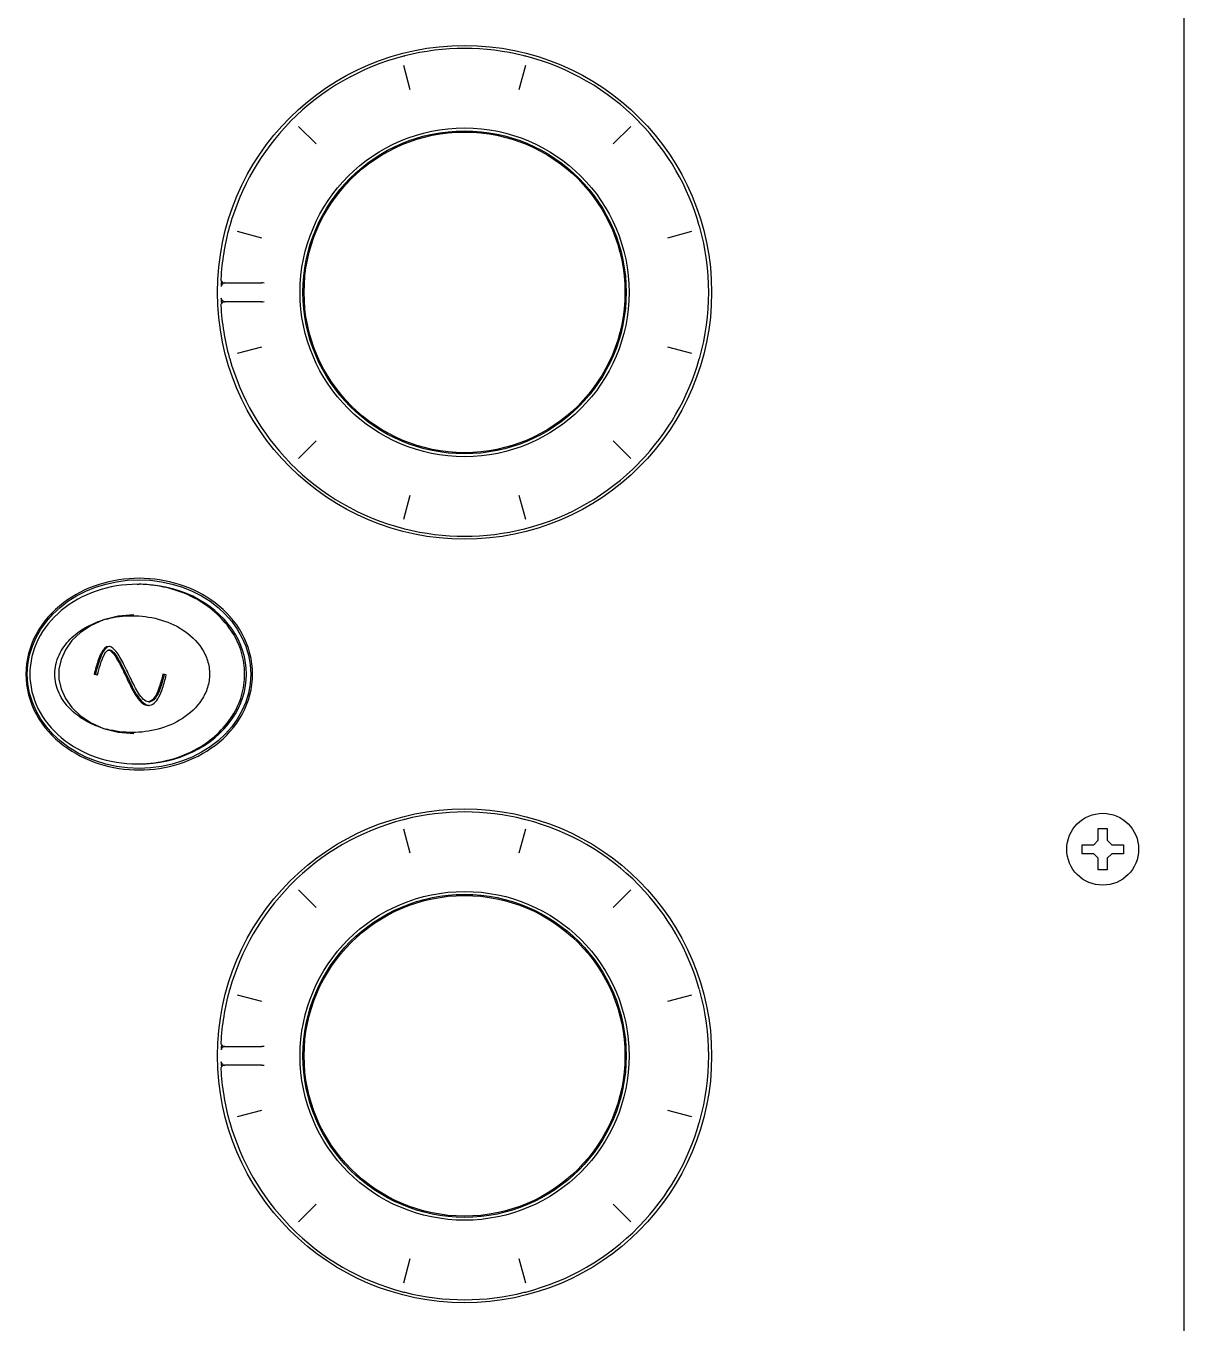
# Model space of a CAD drawing. Header units: millimetres. Extents: x 2355 to 9028, y 2010 to 7655.
# Drawn here: x 4205 to 4333.9, y 5145.9 to 5290.3 of the extents above; entities that cross this region are included whole.
import ezdxf

# ---------------------------------------------------------------- set-up
doc = ezdxf.new("R2010")
doc.units = ezdxf.units.MM
doc.header["$LTSCALE"] = 739.2
doc.layers.get('0').update_dxf_attribs({"linetype": 'CONTINUOUS'})
for name, color, linetype in [('ASSI', 7, 'CONTINUOUS'), ('CURVE', 7, 'CONTINUOUS'), ('GEOM', 7, 'CONTINUOUS')]:
    doc.layers.add(name, color=color, linetype=linetype)

msp = doc.modelspace()

# ---------------------------------------------------------------- linework, layer by layer
at = {"color": 7, "linetype": 'Continuous'}
for p, q in [((4219.42, 5227.98), (4219.39, 5227.98)), ((4324.35, 5199.62), (4324.35, 5200.92)), ((4324.35, 5200.92), (4325.35, 5200.92)), ((4325.35, 5200.92), (4325.35, 5199.62)), ((4322.55, 5198.12), (4322.55, 5199.12)), ((4322.55, 5199.12), (4323.85, 5199.12)), ((4323.85, 5199.12), (4324.35, 5199.62)), ((4325.35, 5199.62), (4325.85, 5199.12)), ((4325.85, 5199.12), (4327.15, 5199.12)), ((4327.15, 5199.12), (4327.15, 5198.12)), ((4323.85, 5198.12), (4322.55, 5198.12)), ((4324.35, 5197.62), (4323.85, 5198.12)), ((4324.35, 5196.32), (4324.35, 5197.62)), ((4325.85, 5198.12), (4325.35, 5197.62)), ((4325.35, 5197.62), (4325.35, 5196.32)), ((4327.15, 5198.12), (4325.85, 5198.12)), ((4325.35, 5196.32), (4324.35, 5196.32))]:
    msp.add_line(p, q, dxfattribs=at)
msp.add_lwpolyline([(4217.05, 5224.72), (4215.3, 5224.57), (4213.69, 5224.16), (4212.3, 5223.54), (4211.12, 5222.76), (4210.16, 5221.85), (4209.44, 5220.83), (4208.96, 5219.76), (4208.72, 5218.66), (4208.72, 5217.57), (4208.96, 5216.47), (4209.44, 5215.4), (4210.16, 5214.39), (4211.12, 5213.47), (4212.3, 5212.69), (4213.69, 5212.08), (4215.3, 5211.66), (4217.05, 5211.52)], dxfattribs=at)
for centre, radius, start, end in [((4217.43, 5213.86), 14.25, 89.1806, 89.9999), ((4217.43, 5213.87), 14.25, 82.0769, 89.1838), ((4216.68, 5214.2), 10.4, 105.9787, 107.3299), ((4216.72, 5214.06), 10.54, 104.8047, 105.9794), ((4216.68, 5222.04), 10.4, 252.6486, 254.0369), ((4216.72, 5222.17), 10.54, 254.0362, 255.2532), ((4217.43, 5222.37), 14.25, 270.0001, 270.8196), ((4217.43, 5222.37), 14.25, 270.8169, 277.696), ((4217.45, 5222.23), 14.11, 277.7048, 277.9)]:
    msp.add_arc(centre, radius, start, end, dxfattribs=at)
msp.add_ellipse((4217.63, 5218.12), major_axis=(11.95, 0), ratio=0.836553, start_param=4.712389, end_param=7.853982, dxfattribs=at)
for points, knots in [([(4217.43, 5228.12), (4215.88, 5228.12), (4212.83, 5227.62), (4208.88, 5225.47), (4206.14, 5222.16), (4205.48, 5219.43), (4205.48, 5218.12)], [0, 0, 0, 0, 0.270154, 0.528972, 0.770852, 1, 1, 1, 1]), ([(4224.18, 5226.37), (4223.82, 5226.57), (4222.33, 5227.34), (4220.68, 5227.8), (4219.42, 5227.98)], [0, 0, 0, 0, 0.245838, 1, 1, 1, 1]), ([(4229.38, 5218.12), (4229.38, 5218.93), (4229.14, 5220.57), (4227.71, 5223.68), (4225.7, 5225.5), (4224.18, 5226.37)], [0, 0, 0, 0, 0.239097, 0.483838, 1, 1, 1, 1]), ([(4208.26, 5218.12), (4208.26, 5218.84), (4208.6, 5220.3), (4209.89, 5222.07), (4211.61, 5223.36), (4212.92, 5223.92), (4213.59, 5224.13)], [0, 0, 0, 0, 0.253851, 0.505276, 0.753701, 1, 1, 1, 1]), ([(4216.87, 5224.62), (4217.84, 5224.62), (4219.81, 5224.37), (4222.56, 5223.21), (4224.43, 5221.47), (4225.32, 5219.64), (4225.48, 5218.62), (4225.48, 5218.12)], [0, 0, 0, 0, 0.246381, 0.494097, 0.744269, 0.871684, 1, 1, 1, 1]), ([(4205.48, 5218.12), (4205.48, 5216.81), (4206.14, 5214.08), (4208.88, 5210.77), (4212.83, 5208.61), (4215.88, 5208.12), (4217.43, 5208.12)], [0, 0, 0, 0, 0.229148, 0.471028, 0.729846, 1, 1, 1, 1]), ([(4213.58, 5212.11), (4212.91, 5212.32), (4211.61, 5212.88), (4209.88, 5214.17), (4208.6, 5215.94), (4208.26, 5217.39), (4208.26, 5218.12)], [0, 0, 0, 0, 0.246299, 0.494725, 0.74615, 1, 1, 1, 1]), ([(4225.48, 5218.12), (4225.48, 5217.61), (4225.32, 5216.59), (4224.43, 5214.77), (4222.56, 5213.03), (4219.81, 5211.87), (4217.84, 5211.62), (4216.87, 5211.62)], [0, 0, 0, 0, 0.128317, 0.255731, 0.505903, 0.753619, 1, 1, 1, 1]), ([(4224.19, 5209.87), (4225.7, 5210.74), (4227.71, 5212.55), (4229.14, 5215.66), (4229.38, 5217.31), (4229.38, 5218.12)], [0, 0, 0, 0, 0.516155, 0.760898, 1, 1, 1, 1]), ([(4219.39, 5208.25), (4219.81, 5208.31), (4221.48, 5208.62), (4223.09, 5209.24), (4224.19, 5209.87)], [0, 0, 0, 0, 0.254615, 1, 1, 1, 1])]:
    msp.add_open_spline(points, degree=3, knots=knots, dxfattribs=at)
for points in [[(4214.03, 5224.25), (4214.95, 5224.5), (4215.92, 5224.62), (4216.87, 5224.62)], [(4216.87, 5211.62), (4215.92, 5211.62), (4214.96, 5211.74), (4214.04, 5211.98)]]:
    msp.add_open_spline(points, degree=3, dxfattribs=at)
at = {"layer": 'ASSI', "color": 7, "linetype": 'Continuous'}
msp.add_circle((4324.85, 5198.62), 4, dxfattribs=at)
at = {"layer": 'CURVE', "color": 40, "linetype": 'Continuous'}
for centre in [(4253.85, 5260.62), (4253.85, 5175.62)]:
    msp.add_circle(centre, 27.49, dxfattribs=at)
at = {"layer": 'GEOM', "color": 7, "linetype": 'Continuous'}
for p, q in [((4333.9, 5070.72), (4333.9, 5450.51)), ((4247.13, 5286.93), (4247.04, 5286.91)), ((4260.66, 5286.91), (4260.57, 5286.93)), ((4247.8, 5283.18), (4247.08, 5285.87)), ((4260.62, 5285.87), (4259.9, 5283.18)), ((4234.41, 5279.57), (4234.38, 5279.53)), ((4234.42, 5279.59), (4234.41, 5279.57)), ((4234.48, 5279.66), (4234.42, 5279.59)), ((4273.28, 5279.59), (4273.22, 5279.66)), ((4235.36, 5279.1), (4237.33, 5277.14)), ((4270.37, 5277.14), (4272.34, 5279.1)), ((4227.71, 5267.96), (4227.67, 5267.87)), ((4231.28, 5266.66), (4228.6, 5267.38)), ((4279.1, 5267.38), (4276.42, 5266.66)), ((4280.03, 5267.87), (4279.99, 5267.96)), ((4227.13, 5261.67), (4231.3, 5261.67)), ((4231.3, 5259.57), (4227.13, 5259.57)), ((4228.6, 5253.85), (4231.28, 5254.57)), ((4276.42, 5254.57), (4279.1, 5253.85)), ((4227.67, 5253.37), (4227.71, 5253.28)), ((4279.99, 5253.28), (4280.03, 5253.37)), ((4237.33, 5244.1), (4235.36, 5242.13)), ((4272.34, 5242.13), (4270.37, 5244.1)), ((4234.42, 5241.65), (4234.48, 5241.57)), ((4273.22, 5241.57), (4273.28, 5241.65)), ((4273.28, 5241.65), (4273.29, 5241.67)), ((4273.29, 5241.67), (4273.32, 5241.7)), ((4247.08, 5235.36), (4247.8, 5238.05)), ((4259.9, 5238.05), (4260.62, 5235.36)), ((4247.04, 5234.32), (4247.13, 5234.31)), ((4260.57, 5234.31), (4260.66, 5234.32)), ((4214.4, 5220.8), (4214.25, 5220.8)), ((4212.64, 5218.12), (4213.01, 5218.02)), ((4212.64, 5218.12), (4212.79, 5218.12)), ((4212.79, 5218.12), (4213.02, 5218.06)), ((4220.66, 5218.02), (4220.29, 5218.12)), ((4218.67, 5215.04), (4218.82, 5215.04)), ((4247.13, 5201.93), (4247.04, 5201.91)), ((4260.66, 5201.91), (4260.57, 5201.93)), ((4247.8, 5198.18), (4247.08, 5200.87)), ((4260.62, 5200.87), (4259.9, 5198.18)), ((4234.41, 5194.57), (4234.38, 5194.53)), ((4234.42, 5194.59), (4234.41, 5194.57)), ((4234.48, 5194.66), (4234.42, 5194.59)), ((4273.28, 5194.59), (4273.22, 5194.66)), ((4235.36, 5194.1), (4237.33, 5192.14)), ((4270.37, 5192.14), (4272.34, 5194.1)), ((4227.71, 5182.96), (4227.67, 5182.87)), ((4280.03, 5182.87), (4279.99, 5182.96)), ((4231.28, 5181.66), (4228.6, 5182.38)), ((4279.1, 5182.38), (4276.42, 5181.66)), ((4227.13, 5176.67), (4231.3, 5176.67)), ((4231.3, 5174.57), (4227.13, 5174.57)), ((4227.67, 5168.37), (4227.71, 5168.28)), ((4228.6, 5168.85), (4231.28, 5169.57)), ((4276.42, 5169.57), (4279.1, 5168.85)), ((4279.99, 5168.28), (4280.03, 5168.37)), ((4237.33, 5159.1), (4235.36, 5157.13)), ((4272.34, 5157.13), (4270.37, 5159.1)), ((4234.42, 5156.65), (4234.48, 5156.57)), ((4273.22, 5156.57), (4273.28, 5156.65)), ((4273.28, 5156.65), (4273.29, 5156.67)), ((4273.29, 5156.67), (4273.32, 5156.7)), ((4247.08, 5150.36), (4247.8, 5153.05)), ((4259.9, 5153.05), (4260.62, 5150.36)), ((4247.04, 5149.32), (4247.13, 5149.31)), ((4260.57, 5149.31), (4260.66, 5149.32))]:
    msp.add_line(p, q, dxfattribs=at)
for points in [[(4247.2, 5286.94), (4247.16, 5286.93), (4247.13, 5286.93)], [(4260.57, 5286.93), (4260.54, 5286.93), (4260.49, 5286.94)], [(4273.32, 5279.53), (4273.29, 5279.57), (4273.28, 5279.59)], [(4227.73, 5268.02), (4227.72, 5267.98), (4227.71, 5267.96)], [(4279.99, 5267.96), (4279.98, 5267.98), (4279.97, 5268.02)], [(4227.71, 5253.28), (4227.72, 5253.25), (4227.73, 5253.21)], [(4279.97, 5253.21), (4279.98, 5253.25), (4279.99, 5253.28)], [(4234.38, 5241.7), (4234.41, 5241.67), (4234.42, 5241.65)], [(4247.13, 5234.31), (4247.16, 5234.3), (4247.2, 5234.3)], [(4260.49, 5234.3), (4260.54, 5234.3), (4260.57, 5234.31)], [(4247.2, 5201.94), (4247.16, 5201.93), (4247.13, 5201.93)], [(4260.57, 5201.93), (4260.54, 5201.93), (4260.49, 5201.94)], [(4273.32, 5194.53), (4273.29, 5194.57), (4273.28, 5194.59)], [(4227.73, 5183.02), (4227.72, 5182.98), (4227.71, 5182.96)], [(4279.99, 5182.96), (4279.98, 5182.98), (4279.97, 5183.02)], [(4227.71, 5168.28), (4227.72, 5168.25), (4227.73, 5168.21)], [(4279.97, 5168.21), (4279.98, 5168.25), (4279.99, 5168.28)], [(4234.38, 5156.7), (4234.41, 5156.67), (4234.42, 5156.65)], [(4247.13, 5149.31), (4247.16, 5149.3), (4247.2, 5149.3)], [(4260.49, 5149.3), (4260.54, 5149.3), (4260.57, 5149.31)]]:
    msp.add_lwpolyline(points, dxfattribs=at)
for centre, radius in [((4253.85, 5260.62), 27.49), ((4253.85, 5260.62), 18.3), ((4253.85, 5260.62), 17.98), ((4253.85, 5260.62), 17.85), ((4253.85, 5175.62), 27.49), ((4253.85, 5175.62), 18.3), ((4253.85, 5175.62), 17.98), ((4253.85, 5175.62), 17.85)]:
    msp.add_circle(centre, radius, dxfattribs=at)
for centre, radius, start, end in [((4253.85, 5260.62), 27.16, 104.5194, 135.4806), ((4253.85, 5260.62), 27.15, 75.8321, 104.1679), ((4253.85, 5260.62), 27.16, 44.5194, 75.4806), ((4253.85, 5260.62), 27.15, 135.8321, 164.1679), ((4253.85, 5260.62), 27.15, 15.8321, 44.1679), ((4253.85, 5260.62), 27.16, 164.5194, 176.8941), ((4253.85, 5260.62), 27.16, 344.5194, 15.4806), ((4227.13, 5262.07), 0.403, 176.9672, 195.441), ((4227.13, 5262.07), 0.402, 195.5526, 213.6053), ((4227.13, 5262.07), 0.403, 251.4477, 269.9279), ((4227.18, 5261.26), 0.403, 97.9279, 112.0786), ((4227.18, 5261.27), 0.398, 90.0245, 97.9607), ((4231.3, 5260.62), 1.05, 76.7215, 90), ((4227.13, 5259.17), 0.402, 146.3946, 164.4475), ((4227.13, 5259.16), 0.403, 90.0721, 108.5523), ((4227.18, 5259.97), 0.403, 247.9214, 262.0721), ((4227.18, 5259.97), 0.398, 262.0393, 269.9755), ((4231.3, 5260.62), 1.05, 270, 283.2966), ((4227.13, 5259.17), 0.403, 164.559, 183.0328), ((4253.85, 5260.62), 27.16, 183.1059, 195.4806), ((4253.85, 5260.62), 27.15, 195.8321, 224.1679), ((4253.85, 5260.62), 27.15, 315.8321, 344.1679), ((4253.85, 5260.62), 27.16, 224.5194, 255.4806), ((4253.85, 5260.62), 27.16, 284.5194, 315.4806), ((4253.85, 5260.62), 27.15, 255.8321, 284.1679), ((4214.41, 5220.66), 0.538, 98.9653, 105.1801), ((4218.81, 5215.52), 0.886, 260.6697, 265.5524), ((4253.85, 5175.62), 27.16, 104.5194, 135.4806), ((4253.85, 5175.62), 27.15, 75.8321, 104.1679), ((4253.85, 5175.62), 27.16, 44.5194, 75.4806), ((4253.85, 5175.62), 27.15, 135.8321, 164.1679), ((4253.85, 5175.62), 27.15, 15.8321, 44.1679), ((4253.85, 5175.62), 27.16, 164.5194, 176.8941), ((4253.85, 5175.62), 27.16, 344.5194, 15.4806), ((4227.13, 5177.07), 0.403, 176.9672, 195.441), ((4227.13, 5177.07), 0.402, 195.5526, 213.6053), ((4227.13, 5177.07), 0.403, 251.4477, 269.9279), ((4227.18, 5176.26), 0.403, 97.9279, 112.0786), ((4227.18, 5176.27), 0.398, 90.0245, 97.9607), ((4231.3, 5175.62), 1.05, 76.7215, 90), ((4227.13, 5174.17), 0.403, 164.559, 183.0328), ((4253.85, 5175.62), 27.16, 183.1059, 195.4806), ((4227.13, 5174.17), 0.402, 146.3946, 164.4475), ((4227.13, 5174.16), 0.403, 90.0721, 108.5523), ((4227.18, 5174.97), 0.403, 247.9214, 262.0721), ((4227.18, 5174.97), 0.398, 262.0393, 269.9755), ((4231.3, 5175.62), 1.05, 270, 283.2966), ((4253.85, 5175.62), 27.15, 195.8321, 224.1679), ((4253.85, 5175.62), 27.15, 315.8321, 344.1679), ((4253.85, 5175.62), 27.16, 224.5194, 255.4806), ((4253.85, 5175.62), 27.16, 284.5194, 315.4806), ((4253.85, 5175.62), 27.15, 255.8321, 284.1679)]:
    msp.add_arc(centre, radius, start, end, dxfattribs=at)
msp.add_ellipse((4217.63, 5218.12), major_axis=(12.43, 0), ratio=0.844597, dxfattribs=at)
for points, knots in [([(4226.79, 5261.85), (4226.79, 5261.78), (4226.79, 5261.65), (4226.77, 5261.46), (4226.8, 5261.38), (4226.77, 5261.28), (4226.78, 5261.28)], [0, 0, 0, 0, 0.365097, 0.679957, 0.908256, 1, 1, 1, 1]), ([(4226.78, 5259.96), (4226.77, 5259.96), (4226.8, 5259.86), (4226.77, 5259.77), (4226.79, 5259.58), (4226.79, 5259.46), (4226.79, 5259.39)], [0, 0, 0, 0, 0.0911, 0.319356, 0.634475, 1, 1, 1, 1]), ([(4230.26, 5218.12), (4230.26, 5219.66), (4229.44, 5222.79), (4225.27, 5227.37), (4217.65, 5229.72), (4210.03, 5227.37), (4205.87, 5222.78), (4205.05, 5219.66), (4205.05, 5218.12)], [0, 0, 0, 0, 0.128191, 0.254672, 0.499999, 0.745328, 0.871807, 1, 1, 1, 1]), ([(4214.26, 5221.2), (4213.9, 5221.2), (4213.38, 5220.49), (4212.99, 5219.43), (4212.76, 5218.6), (4212.64, 5218.12)], [0, 0, 0, 0, 0.296939, 0.585348, 1, 1, 1, 1]), ([(4214.26, 5221.18), (4214.12, 5221.14), (4213.81, 5220.9), (4213.46, 5220.28), (4213.1, 5219.33), (4212.89, 5218.56), (4212.79, 5218.12)], [0, 0, 0, 0, 0.126952, 0.31981, 0.604917, 1, 1, 1, 1]), ([(4213.01, 5218.02), (4213.2, 5218.8), (4213.45, 5219.77), (4213.98, 5220.65), (4214.19, 5220.8), (4214.25, 5220.8)], [0, 0, 0, 0, 0.771075, 0.940007, 1, 1, 1, 1]), ([(4214.25, 5220.8), (4214.36, 5220.8), (4214.69, 5220.54), (4215.1, 5219.96), (4215.6, 5219.03), (4216.12, 5217.95), (4216.66, 5216.83), (4217.29, 5215.62), (4218.06, 5214.64), (4218.67, 5214.64)], [0, 0, 0, 0, 0.043331, 0.144277, 0.285321, 0.446957, 0.611543, 0.763334, 1, 1, 1, 1]), ([(4218.67, 5215.04), (4218.47, 5215.04), (4218.01, 5215.34), (4217.4, 5216.23), (4216.71, 5217.58), (4216.08, 5218.94), (4215.52, 5219.99), (4215.07, 5220.69), (4214.59, 5221.2), (4214.26, 5221.2)], [0, 0, 0, 0, 0.078859, 0.193449, 0.418959, 0.663096, 0.774701, 0.87063, 1, 1, 1, 1]), ([(4214.4, 5220.8), (4214.51, 5220.8), (4214.82, 5220.55), (4215.22, 5219.99), (4215.72, 5219.09), (4216.39, 5217.69), (4217.05, 5216.28), (4217.84, 5215.1), (4218.38, 5214.7), (4218.67, 5214.65)], [0, 0, 0, 0, 0.042404, 0.141051, 0.279455, 0.438921, 0.754992, 0.885867, 1, 1, 1, 1]), ([(4205.05, 5218.12), (4205.05, 5216.57), (4205.87, 5213.45), (4210.03, 5208.87), (4217.65, 5206.51), (4225.27, 5208.87), (4229.44, 5213.45), (4230.26, 5216.57), (4230.26, 5218.12)], [0, 0, 0, 0, 0.128182, 0.254671, 0.500001, 0.745326, 0.871815, 1, 1, 1, 1]), ([(4220.29, 5218.12), (4220.17, 5217.63), (4219.94, 5216.8), (4219.55, 5215.74), (4219.03, 5215.04), (4218.67, 5215.04)], [0, 0, 0, 0, 0.414652, 0.703062, 1, 1, 1, 1]), ([(4218.67, 5214.64), (4218.9, 5214.64), (4219.4, 5214.86), (4219.89, 5215.6), (4220.31, 5216.67), (4220.54, 5217.52), (4220.66, 5218.02)], [0, 0, 0, 0, 0.166893, 0.363247, 0.630668, 1, 1, 1, 1]), ([(4220.43, 5218.08), (4220.31, 5217.6), (4220.08, 5216.78), (4219.69, 5215.73), (4219.17, 5215.04), (4218.82, 5215.04)], [0, 0, 0, 0, 0.414109, 0.702366, 1, 1, 1, 1]), ([(4226.79, 5176.85), (4226.79, 5176.78), (4226.79, 5176.65), (4226.77, 5176.46), (4226.8, 5176.38), (4226.77, 5176.28), (4226.78, 5176.28)], [0, 0, 0, 0, 0.365097, 0.679957, 0.908256, 1, 1, 1, 1]), ([(4226.78, 5174.96), (4226.77, 5174.96), (4226.8, 5174.86), (4226.77, 5174.77), (4226.79, 5174.58), (4226.79, 5174.46), (4226.79, 5174.39)], [0, 0, 0, 0, 0.0911, 0.319356, 0.634475, 1, 1, 1, 1])]:
    msp.add_open_spline(points, degree=3, knots=knots, dxfattribs=at)
for points in [[(4227.03, 5261.64), (4226.9, 5261.58), (4226.79, 5261.42), (4226.78, 5261.28)], [(4226.79, 5261.85), (4226.84, 5261.77), (4226.92, 5261.72), (4227, 5261.69)], [(4227.03, 5259.6), (4226.9, 5259.65), (4226.79, 5259.81), (4226.78, 5259.96)], [(4227, 5259.55), (4226.92, 5259.52), (4226.84, 5259.46), (4226.79, 5259.39)], [(4227.03, 5176.64), (4226.9, 5176.58), (4226.79, 5176.42), (4226.78, 5176.28)], [(4226.79, 5176.85), (4226.84, 5176.77), (4226.92, 5176.72), (4227, 5176.69)], [(4227.03, 5174.6), (4226.9, 5174.65), (4226.79, 5174.81), (4226.78, 5174.96)], [(4227, 5174.55), (4226.92, 5174.52), (4226.84, 5174.46), (4226.79, 5174.39)]]:
    msp.add_open_spline(points, degree=3, dxfattribs=at)

doc.saveas('drawing.dxf')
